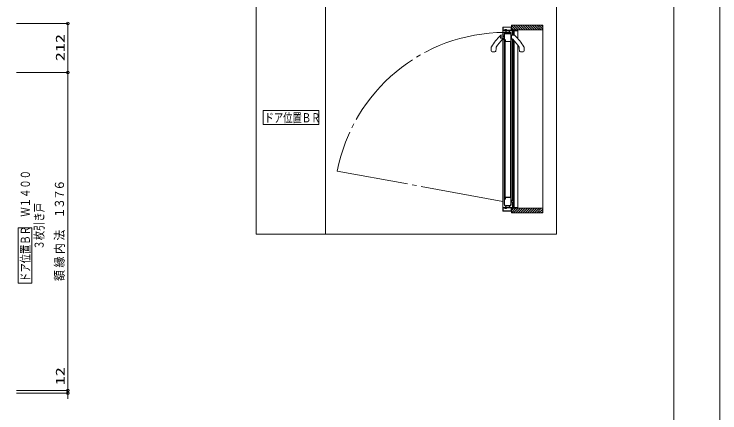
# Model space of a CAD drawing. Units: millimetres on the paper. Extents: x -305 to 305, y -152 to 152.
# Drawn here: x -33.8 to 119, y -19.2 to 67.1 of the extents above; entities that cross this region are included whole.
import ezdxf
from ezdxf.enums import TextEntityAlignment as Align

# ---------------------------------------------------------------- set-up
doc = ezdxf.new("R2010")
doc.units = ezdxf.units.MM
doc.linetypes.add('LONG_CHAIN', pattern=[21, 18, -1, 1, -1])
doc.linetypes.add('LONG_DOUBLE_CHAIN', pattern=[21.8, 18, -1, 0.6, -0.6, 0.6, -1])
for name, color, linetype, lineweight in [('0-0_0', 7, 'Continuous', 9), ('0-1_VIEW0001', 7, 'Continuous', 9), ('0-3_図面枠', 3, 'Continuous', 9), ('0-4_DEFPOINTS', 7, 'Continuous', 9)]:
    doc.layers.add(name, color=color, linetype=linetype, lineweight=lineweight)
doc.styles.add('ＭＳ ゴシック', font='')
doc.styles.get('ＭＳ ゴシック').set_extended_font_data('MS Gothic')

# ---------------------------------------------------------------- blocks, each defined once
blk = doc.blocks.new('_ORIGIN')
at = {"layer": '0-0_0'}
blk.add_line((0, 0), (-1, 0), dxfattribs=at)
blk.add_circle((0, 0), 0.5, dxfattribs=at)

msp = doc.modelspace()

# ---------------------------------------------------------------- linework, layer by layer
at = {"layer": '0-1_VIEW0001'}
for p, q in [((33.617, 126.98), (33.617, 19.48)), ((83.617, 126.98), (83.617, 19.48)), ((-33.334, 65.072), (-22.184, 65.072)), ((-22.184, 55.067), (-22.184, 64.472)), ((72.005, 64.233), (72.005, 63.558)), ((72.05, 64.223), (72.05, 63.598)), ((72.39, 64.283), (72.055, 64.283)), ((73.745, 64.238), (72.065, 64.238)), ((72.405, 64.348), (72.405, 64.298)), ((72.435, 64.358), (72.415, 64.358)), ((72.445, 64.298), (72.445, 64.348)), ((73.755, 64.283), (72.46, 64.283)), ((73.76, 63.598), (73.76, 64.223)), ((73.805, 63.598), (73.805, 64.233)), ((73.88, 64.684), (73.88, 63.683)), ((80.63, 64.684), (73.88, 64.684)), ((74.829, 63.684), (73.88, 64.633)), ((75.329, 63.684), (74.329, 64.684)), ((75.829, 63.684), (74.829, 64.684)), ((76.329, 63.684), (75.329, 64.684)), ((76.829, 63.684), (75.829, 64.684)), ((77.329, 63.684), (76.329, 64.684)), ((77.829, 63.684), (76.829, 64.684)), ((78.329, 63.684), (77.329, 64.684)), ((78.829, 63.684), (77.829, 64.684)), ((79.329, 63.684), (78.329, 64.684)), ((79.824, 63.684), (78.824, 64.684)), ((80.319, 63.684), (79.319, 64.684)), ((80.63, 63.868), (79.814, 64.684)), ((80.63, 64.363), (80.309, 64.684)), ((80.63, 24.085), (80.63, 64.684)), ((74.34, 63.508), (72.005, 63.508)), ((72.005, 63.508), (72.005, 62.558)), ((72.03, 63.533), (74.325, 63.533)), ((72.065, 63.583), (73.745, 63.583)), ((72.29, 61.148), (72.29, 63.008)), ((72.335, 61.603), (72.335, 62.938)), ((72.425, 62.938), (72.425, 62.886)), ((72.78, 63.733), (72.43, 63.733)), ((72.432, 62.868), (72.454, 62.846)), ((72.465, 63.083), (72.465, 62.898)), ((72.472, 62.838), (72.863, 62.838)), ((72.48, 62.883), (73.725, 62.883)), ((72.5, 62.883), (72.5, 63.058)), ((72.5, 62.883), (73.67, 62.883)), ((72.55, 63.108), (73.67, 63.108)), ((72.78, 63.733), (72.78, 63.683)), ((73.256, 63.458), (72.823, 63.458)), ((72.874, 62.834), (72.885, 62.823)), ((72.896, 62.818), (73.183, 62.818)), ((73.194, 62.823), (73.205, 62.834)), ((73.216, 62.838), (73.73, 62.838)), ((73.72, 62.883), (73.67, 62.883)), ((73.72, 63.058), (73.72, 62.883)), ((73.73, 63.043), (73.73, 63.073)), ((73.74, 62.898), (73.74, 63.023)), ((73.745, 62.823), (73.745, 61.258)), ((73.79, 63.033), (73.79, 61.258)), ((75.19, 63.583), (73.82, 63.583)), ((74.329, 63.684), (73.88, 64.133)), ((73.88, 63.684), (80.63, 63.684)), ((74.115, 62.558), (74.115, 63.508)), ((74.19, 63.133), (74.19, 63.078)), ((74.19, 62.898), (74.19, 62.833)), ((74.205, 63.063), (74.225, 63.063)), ((74.225, 62.913), (74.205, 62.913)), ((74.325, 63.183), (74.24, 63.183)), ((74.24, 63.078), (74.24, 63.123)), ((74.24, 62.853), (74.24, 62.898)), ((74.24, 62.783), (74.34, 62.783)), ((74.255, 63.183), (74.255, 63.508)), ((74.255, 62.838), (74.255, 63.138)), ((74.255, 63.138), (74.325, 63.138)), ((74.325, 62.838), (74.255, 62.838)), ((74.255, 62.558), (74.255, 62.783)), ((74.34, 63.518), (74.34, 63.198)), ((74.34, 63.123), (74.34, 62.853)), ((74.39, 62.833), (74.39, 63.518)), ((75.255, 63.508), (74.39, 63.508)), ((74.405, 63.533), (75.24, 63.533)), ((74.431, 62.554), (74.431, 63.508)), ((75.205, 63.668), (75.205, 63.598)), ((75.24, 63.683), (75.22, 63.683)), ((75.255, 63.683), (75.255, 63.533)), ((75.255, 63.548), (75.255, 63.668)), ((75.255, 61.774), (75.255, 63.508)), ((72.275, 62.558), (71.697, 62.558)), ((72.005, 61.694), (72.005, 25.258)), ((72.275, 61.708), (72.079, 61.708)), ((72.304, 27.483), (72.304, 61.133)), ((72.304, 61.133), (73.789, 61.133)), ((72.331, 61.133), (72.305, 61.133)), ((72.352, 61.155), (72.344, 61.141)), ((72.354, 27.158), (72.354, 61.458)), ((72.504, 61.458), (72.354, 61.458)), ((72.355, 61.458), (72.355, 61.162)), ((72.505, 61.483), (72.38, 61.483)), ((72.54, 61.528), (72.41, 61.528)), ((72.504, 27.158), (72.504, 61.458)), ((72.515, 61.162), (72.515, 61.168)), ((72.525, 61.141), (72.517, 61.155)), ((73.665, 61.133), (72.538, 61.133)), ((72.555, 61.563), (72.555, 61.543)), ((72.555, 61.208), (72.555, 61.433)), ((72.585, 61.578), (72.57, 61.578)), ((72.6, 61.188), (72.6, 61.563)), ((73.665, 61.178), (72.61, 61.178)), ((73.64, 61.133), (73.64, 27.483)), ((73.789, 27.483), (73.789, 61.133)), ((73.79, 61.678), (73.79, 61.766)), ((73.805, 62.558), (74.382, 62.558)), ((73.805, 61.708), (74.001, 61.708)), ((74.115, 26.783), (74.115, 61.673)), ((74.255, 26.781), (74.255, 61.533)), ((74.428, 25.258), (74.428, 61.348)), ((69.49, 59.908), (69.49, 59.158)), ((70.52, 59.844), (70.52, 59.458)), ((75.255, 25.258), (75.255, 60.34)), ((75.56, 59.844), (75.56, 59.458)), ((76.59, 59.908), (76.59, 59.158)), ((70.264, 58.958), (69.69, 58.958)), ((75.815, 58.958), (76.39, 58.958)), ((-33.334, 54.467), (-22.184, 54.467)), ((-33.334, 54.467), (-22.184, 54.467)), ((-22.184, -13.728), (-22.184, 53.867)), ((20.117, 43.23), (20.117, 46.23)), ((20.117, 46.23), (32.117, 46.23)), ((32.117, 43.23), (32.117, 46.23)), ((20.117, 43.23), (32.117, 43.23)), ((72.29, 26.108), (72.29, 27.468)), ((72.305, 27.483), (72.331, 27.483)), ((72.335, 27.013), (72.335, 26.108)), ((72.344, 27.476), (72.353, 27.462)), ((72.355, 27.454), (72.355, 27.158)), ((72.38, 27.133), (72.505, 27.133)), ((72.54, 27.088), (72.41, 27.088)), ((72.515, 27.448), (72.515, 27.454)), ((72.517, 27.462), (72.525, 27.476)), ((72.538, 27.483), (73.665, 27.483)), ((72.555, 27.183), (72.555, 27.408)), ((72.555, 27.053), (72.555, 27.073)), ((72.585, 27.038), (72.57, 27.038)), ((72.6, 27.428), (72.6, 27.053)), ((73.665, 27.438), (72.61, 27.438)), ((73.745, 25.933), (73.745, 27.358)), ((73.79, 27.358), (73.79, 25.933)), ((73.865, 26.833), (73.79, 26.833)), ((73.865, 26.383), (73.79, 26.383)), ((73.965, 26.783), (73.915, 26.783)), ((73.915, 26.783), (73.915, 26.433)), ((73.965, 26.433), (73.915, 26.433)), ((73.965, 26.783), (74.24, 26.783)), ((74.24, 26.433), (73.965, 26.433)), ((74.111, 25.258), (74.111, 26.433)), ((74.24, 25.983), (74.34, 25.983)), ((74.251, 25.983), (74.251, 26.433)), ((74.29, 26.733), (74.29, 26.483)), ((75.255, 25.258), (72.005, 25.258)), ((72.005, 24.533), (72.005, 25.208)), ((72.03, 25.233), (74.325, 25.233)), ((72.05, 24.543), (72.05, 25.168)), ((72.39, 24.483), (72.055, 24.483)), ((72.065, 25.183), (73.745, 25.183)), ((73.745, 24.528), (72.065, 24.528)), ((72.405, 24.418), (72.405, 24.468)), ((72.43, 25.033), (72.43, 25.083)), ((72.43, 25.033), (72.78, 25.033)), ((72.445, 24.468), (72.445, 24.418)), ((73.755, 24.483), (72.46, 24.483)), ((72.625, 25.568), (72.625, 25.603)), ((72.675, 25.483), (72.641, 25.483)), ((72.666, 25.594), (72.689, 25.536)), ((72.69, 25.668), (73.39, 25.668)), ((73.39, 25.628), (72.69, 25.628)), ((72.69, 25.53), (72.69, 25.498)), ((73.39, 25.498), (73.39, 25.53)), ((73.391, 25.536), (73.413, 25.594)), ((73.415, 25.483), (73.405, 25.483)), ((73.455, 25.603), (73.455, 25.562)), ((73.499, 25.57), (73.724, 25.87)), ((73.76, 25.843), (73.535, 25.543)), ((73.76, 25.168), (73.76, 24.543)), ((73.805, 25.168), (73.805, 24.533)), ((75.19, 25.183), (73.82, 25.183)), ((73.88, 25.083), (80.63, 25.083)), ((74.829, 25.083), (73.88, 24.134)), ((74.329, 25.083), (73.88, 24.634)), ((73.88, 25.083), (73.88, 24.084)), ((74.19, 25.868), (74.19, 25.933)), ((74.19, 25.633), (74.19, 25.688)), ((74.225, 25.853), (74.205, 25.853)), ((74.205, 25.703), (74.225, 25.703)), ((74.24, 25.913), (74.24, 25.868)), ((74.24, 25.688), (74.24, 25.643)), ((74.325, 25.583), (74.24, 25.583)), ((74.251, 25.628), (74.251, 25.928)), ((74.251, 25.258), (74.251, 25.583)), ((74.325, 25.928), (74.255, 25.928)), ((74.255, 25.628), (74.325, 25.628)), ((75.329, 25.084), (74.329, 24.084)), ((74.34, 25.643), (74.34, 25.913)), ((74.34, 25.248), (74.34, 25.568)), ((74.39, 25.933), (74.39, 25.248)), ((74.405, 25.233), (75.24, 25.233)), ((75.829, 25.084), (74.829, 24.084)), ((75.205, 25.098), (75.205, 25.168)), ((75.24, 25.083), (75.22, 25.083)), ((75.255, 25.218), (75.255, 25.098)), ((76.329, 25.084), (75.329, 24.084)), ((76.829, 25.084), (75.829, 24.084)), ((77.329, 25.084), (76.329, 24.084)), ((77.829, 25.084), (76.829, 24.084)), ((78.329, 25.084), (77.329, 24.084)), ((78.829, 25.084), (77.829, 24.084)), ((79.329, 25.084), (78.329, 24.084)), ((79.824, 25.084), (78.824, 24.084)), ((80.319, 25.084), (79.319, 24.084)), ((80.63, 24.899), (79.814, 24.084)), ((72.435, 24.408), (72.415, 24.408)), ((80.63, 24.084), (73.88, 24.084)), ((80.63, 24.404), (80.309, 24.084)), ((-29.955, 20.869), (-32.955, 20.869)), ((-32.955, 8.869), (-32.955, 20.869)), ((-29.955, 8.869), (-29.955, 20.869)), ((-29.955, 8.869), (-32.955, 8.869)), ((-22.183, -13.728), (-22.183, -13.128)), ((-33.334, -14.328), (-22.184, -14.328)), ((-33.334, -14.928), (-22.183, -14.928)), ((-22.183, -14.928), (-22.183, -14.328)), ((-22.183, -15.528), (-22.183, -16.128))]:
    msp.add_line(p, q, dxfattribs=at)
at = {"layer": '0-1_VIEW0001', "color": 2}
for p, q in [((71.527, 62.164), (72.063, 62.192)), ((72.063, 61.865), (71.527, 61.893)), ((72.209, 62.484), (72.18, 62.298)), ((72.18, 61.759), (72.209, 61.573)), ((72.29, 62.528), (72.255, 62.526)), ((72.255, 61.53), (72.29, 61.528)), ((73.81, 62.403), (73.79, 62.403)), ((73.79, 61.653), (73.81, 61.653)), ((73.81, 62.453), (73.81, 62.103)), ((73.822, 62.453), (73.81, 62.453)), ((73.81, 61.953), (73.81, 61.603)), ((73.81, 61.603), (73.822, 61.603))]:
    msp.add_line(p, q, dxfattribs=at)
at = {"layer": '0-1_VIEW0001', "color": 2, "linetype": 'LONG_DOUBLE_CHAIN'}
for p, q in [((73.852, 62.094), (73.869, 62.094)), ((73.852, 61.963), (73.869, 61.963))]:
    msp.add_line(p, q, dxfattribs=at)
at = {"layer": '0-1_VIEW0001', "linetype": 'LONG_CHAIN'}
msp.add_line((72.005, 26.556), (36.15, 33.131), dxfattribs=at)
at = {"layer": '0-1_VIEW0001'}
for points in [[(18.617, 126.98), (18.617, 19.48), (83.617, 19.48)], [(72.055, 64.283), (72.019, 64.269), (72.005, 64.233)], [(72.065, 64.238), (72.054, 64.234), (72.05, 64.223)], [(72.405, 64.298), (72.4, 64.288), (72.39, 64.283)], [(72.415, 64.358), (72.408, 64.355), (72.405, 64.348)], [(72.445, 64.348), (72.442, 64.355), (72.435, 64.358)], [(72.46, 64.283), (72.449, 64.288), (72.445, 64.298)], [(73.76, 64.223), (73.755, 64.234), (73.745, 64.238)], [(73.805, 64.233), (73.79, 64.269), (73.755, 64.283)], [(72.005, 63.558), (72.012, 63.541), (72.03, 63.533)], [(72.05, 63.598), (72.054, 63.588), (72.065, 63.583)], [(72.29, 63.008), (72.326, 63.097), (72.366, 63.125), (72.415, 63.133), (72.45, 63.119), (72.465, 63.083)], [(72.335, 62.938), (72.38, 62.983), (72.425, 62.938)], [(72.43, 63.733), (72.43, 63.683), (72.37, 63.605)], [(72.425, 62.886), (72.426, 62.876), (72.432, 62.868)], [(72.43, 63.683), (72.78, 63.683), (72.839, 63.605)], [(72.454, 62.846), (72.463, 62.84), (72.472, 62.838)], [(72.465, 62.898), (72.469, 62.888), (72.48, 62.883)], [(72.863, 62.838), (72.869, 62.837), (72.874, 62.834)], [(72.885, 62.823), (72.89, 62.819), (72.896, 62.818)], [(73.183, 62.818), (73.189, 62.819), (73.194, 62.823)], [(73.205, 62.834), (73.21, 62.837), (73.216, 62.838)], [(73.725, 62.883), (73.735, 62.888), (73.74, 62.898)], [(73.73, 63.073), (73.733, 63.08), (73.74, 63.083), (73.775, 63.069), (73.79, 63.033)], [(73.74, 63.023), (73.739, 63.028), (73.736, 63.031), (73.731, 63.037), (73.73, 63.043)], [(73.73, 62.838), (73.74, 62.834), (73.745, 62.823)], [(73.745, 63.583), (73.755, 63.588), (73.76, 63.598)], [(73.82, 63.583), (73.809, 63.588), (73.805, 63.598)], [(74.24, 63.183), (74.204, 63.169), (74.19, 63.133)], [(74.19, 63.078), (74.194, 63.068), (74.205, 63.063)], [(74.205, 62.913), (74.194, 62.909), (74.19, 62.898)], [(74.19, 62.833), (74.204, 62.798), (74.24, 62.783)], [(74.225, 63.063), (74.235, 63.068), (74.24, 63.078)], [(74.24, 62.898), (74.235, 62.909), (74.225, 62.913)], [(74.24, 63.123), (74.244, 63.134), (74.255, 63.138)], [(74.255, 62.838), (74.244, 62.843), (74.24, 62.853)], [(74.325, 63.533), (74.335, 63.529), (74.34, 63.518)], [(74.34, 63.198), (74.335, 63.188), (74.325, 63.183)], [(74.325, 63.138), (74.335, 63.134), (74.34, 63.123)], [(74.34, 62.853), (74.335, 62.843), (74.325, 62.838)], [(74.34, 62.783), (74.375, 62.798), (74.39, 62.833)], [(74.39, 63.518), (74.394, 63.529), (74.405, 63.533)], [(75.205, 63.598), (75.2, 63.588), (75.19, 63.583)], [(75.22, 63.683), (75.209, 63.679), (75.205, 63.668)], [(75.255, 63.668), (75.25, 63.679), (75.24, 63.683)], [(75.24, 63.533), (75.25, 63.538), (75.255, 63.548)], [(72.305, 61.133), (72.294, 61.138), (72.29, 61.148)], [(72.344, 61.141), (72.338, 61.135), (72.331, 61.133)], [(72.41, 61.528), (72.357, 61.55), (72.335, 61.603)], [(72.355, 61.162), (72.354, 61.158), (72.352, 61.155)], [(72.38, 61.483), (72.362, 61.476), (72.355, 61.458)], [(72.555, 61.433), (72.54, 61.469), (72.505, 61.483)], [(72.515, 61.168), (72.519, 61.179), (72.53, 61.183), (72.547, 61.191), (72.555, 61.208)], [(72.517, 61.155), (72.515, 61.158), (72.515, 61.162)], [(72.538, 61.133), (72.531, 61.135), (72.525, 61.141)], [(72.555, 61.543), (72.55, 61.533), (72.54, 61.528)], [(72.57, 61.578), (72.559, 61.574), (72.555, 61.563)], [(72.6, 61.563), (72.595, 61.574), (72.585, 61.578)], [(72.61, 61.178), (72.603, 61.181), (72.6, 61.188)], [(73.745, 61.258), (73.721, 61.202), (73.665, 61.178)], [(73.79, 61.258), (73.753, 61.17), (73.665, 61.133)], [(72.29, 27.468), (72.294, 27.479), (72.305, 27.483)], [(72.641, 25.483), (72.626, 25.485), (72.612, 25.492), (72.475, 25.608), (72.375, 25.76), (72.313, 25.93), (72.29, 26.108)], [(72.331, 27.483), (72.339, 27.481), (72.344, 27.476)], [(72.41, 27.088), (72.357, 27.066), (72.335, 27.013)], [(72.335, 26.108), (72.356, 25.954), (72.405, 25.802), (72.454, 25.69), (72.528, 25.598), (72.6, 25.557), (72.616, 25.555), (72.625, 25.568)], [(72.353, 27.462), (72.354, 27.458), (72.355, 27.454)], [(72.355, 27.158), (72.362, 27.14), (72.38, 27.133)], [(72.505, 27.133), (72.54, 27.148), (72.555, 27.183)], [(72.515, 27.454), (72.515, 27.458), (72.517, 27.462)], [(72.555, 27.408), (72.548, 27.426), (72.53, 27.433), (72.519, 27.438), (72.515, 27.448)], [(72.525, 27.476), (72.531, 27.481), (72.538, 27.483)], [(72.555, 27.073), (72.55, 27.084), (72.54, 27.088)], [(72.57, 27.038), (72.559, 27.043), (72.555, 27.053)], [(72.6, 27.053), (72.595, 27.043), (72.585, 27.038)], [(72.61, 27.438), (72.603, 27.435), (72.6, 27.428)], [(73.665, 27.483), (73.753, 27.447), (73.79, 27.358)], [(73.745, 27.358), (73.721, 27.415), (73.665, 27.438)], [(74.19, 25.933), (74.204, 25.969), (74.24, 25.983)], [(74.34, 25.983), (74.375, 25.969), (74.39, 25.933)], [(72.005, 25.208), (72.012, 25.226), (72.03, 25.233)], [(72.055, 24.483), (72.019, 24.498), (72.005, 24.533)], [(72.05, 25.168), (72.054, 25.179), (72.065, 25.183)], [(72.065, 24.528), (72.054, 24.533), (72.05, 24.543)], [(72.78, 25.083), (72.43, 25.083), (72.37, 25.162)], [(72.405, 24.468), (72.4, 24.479), (72.39, 24.483)], [(72.46, 24.483), (72.449, 24.479), (72.445, 24.468)], [(72.625, 25.603), (72.644, 25.649), (72.69, 25.668)], [(72.69, 25.628), (72.669, 25.617), (72.666, 25.594)], [(72.69, 25.498), (72.685, 25.488), (72.675, 25.483)], [(72.689, 25.536), (72.69, 25.533), (72.69, 25.53)], [(72.78, 25.033), (72.78, 25.083), (72.839, 25.162)], [(73.39, 25.668), (73.436, 25.649), (73.455, 25.603)], [(73.413, 25.594), (73.41, 25.617), (73.39, 25.628)], [(73.39, 25.53), (73.39, 25.533), (73.391, 25.536)], [(73.405, 25.483), (73.394, 25.488), (73.39, 25.498)], [(73.535, 25.543), (73.482, 25.499), (73.415, 25.483)], [(73.455, 25.562), (73.463, 25.548), (73.479, 25.55), (73.49, 25.559), (73.499, 25.57)], [(73.724, 25.87), (73.739, 25.9), (73.745, 25.933)], [(73.745, 25.183), (73.755, 25.179), (73.76, 25.168)], [(73.76, 24.543), (73.755, 24.533), (73.745, 24.528)], [(73.805, 24.533), (73.79, 24.498), (73.755, 24.483)], [(73.79, 25.933), (73.782, 25.886), (73.76, 25.843)], [(73.82, 25.183), (73.809, 25.179), (73.805, 25.168)], [(74.205, 25.853), (74.194, 25.858), (74.19, 25.868)], [(74.19, 25.688), (74.194, 25.699), (74.205, 25.703)], [(74.24, 25.583), (74.204, 25.598), (74.19, 25.633)], [(74.24, 25.868), (74.235, 25.858), (74.225, 25.853)], [(74.225, 25.703), (74.235, 25.699), (74.24, 25.688)], [(74.255, 25.928), (74.244, 25.924), (74.24, 25.913)], [(74.24, 25.643), (74.244, 25.633), (74.255, 25.628)], [(74.34, 25.913), (74.335, 25.924), (74.325, 25.928)], [(74.325, 25.628), (74.335, 25.633), (74.34, 25.643)], [(74.34, 25.568), (74.335, 25.579), (74.325, 25.583)], [(74.325, 25.233), (74.335, 25.238), (74.34, 25.248)], [(74.39, 25.248), (74.394, 25.238), (74.405, 25.233)], [(75.205, 25.168), (75.2, 25.179), (75.19, 25.183)], [(75.22, 25.083), (75.209, 25.088), (75.205, 25.098)], [(75.24, 25.233), (75.25, 25.229), (75.255, 25.218)], [(75.255, 25.098), (75.25, 25.088), (75.24, 25.083)], [(72.415, 24.408), (72.408, 24.411), (72.405, 24.418)], [(72.445, 24.418), (72.442, 24.411), (72.435, 24.408)], [(-33.334, -14.328), (-22.183, -14.328), (-22.183, -9.161)]]:
    msp.add_lwpolyline(points, dxfattribs=at)
for centre, radius, start, end in [((72.784, 64.231), 0.0077, 332.71904, 90), ((72.382, 63.596), 0.015, 142.83915, 250.52878), ((72.55, 63.058), 0.05, 90, 180), ((73.04, 63.083), 0.45, 128.21321, 176.81526), ((72.823, 63.358), 0.1, 90, 128.21321), ((72.827, 63.596), 0.015, 289.47122, 37.16085), ((73.256, 63.358), 0.1, 51.78679, 90), ((73.04, 63.083), 0.45, 3.18474, 51.78679), ((73.67, 63.058), 0.05, 0, 90), ((80.618, 53.149), 13.05, 134.40318, 148.24605), ((80.618, 53.149), 12.15, 135.61305, 145.92995), ((71.697, 62.258), 0.3, 90, 134.40318), ((72.079, 61.508), 0.2, 90, 135.61305), ((72.275, 62.543), 0.015, 0, 90), ((72.275, 61.723), 0.015, 270, 0), ((73.805, 62.543), 0.015, 90, 180), ((73.805, 61.723), 0.015, 180, 270), ((74.001, 61.508), 0.2, 44.38695, 90), ((65.461, 53.149), 12.15, 34.07005, 44.38695), ((74.382, 62.258), 0.3, 45.59682, 90), ((65.461, 53.149), 13.05, 31.75395, 45.59682), ((69.69, 59.908), 0.2, 147.03513, 180), ((70.72, 59.844), 0.2, 145.92995, 180), ((75.36, 59.844), 0.2, 0, 34.07005), ((76.39, 59.908), 0.2, 0, 32.96487), ((69.69, 59.158), 0.2, 180, 270), ((70.264, 59.158), 0.2, 270, 339.07517), ((69.48, 59.458), 1.04, 339.07517, 0), ((76.6, 59.458), 1.04, 180, 200.92483), ((75.815, 59.158), 0.2, 200.92483, 270), ((76.39, 59.158), 0.2, 270, 0), ((73.865, 26.783), 0.05, 0, 90), ((73.865, 26.433), 0.05, 270, 0), ((74.24, 26.733), 0.05, 0, 90), ((74.24, 26.483), 0.05, 270, 0), ((72.382, 25.171), 0.015, 109.47122, 217.16085), ((72.827, 25.171), 0.015, 322.83915, 70.52878)]:
    msp.add_arc(centre, radius, start, end, dxfattribs=at)
at = {"layer": '0-1_VIEW0001', "linetype": 'LONG_CHAIN'}
msp.add_arc((72.504, 26.108), 37.027, 90.29921, 169.06601, dxfattribs=at)
at = {"layer": '0-1_VIEW0001', "color": 2}
for centre, radius, start, end in [((72.225, 62.028), 0.75, 172.99308, 180.0004), ((72.225, 62.028), 0.75, 180.0004, 187.00669), ((71.53, 62.114), 0.05, 92.99998, 172.91056), ((71.53, 61.943), 0.05, 187.09046, 267.00002), ((72.057, 62.316), 0.125, 273, 351.43914), ((72.057, 61.74), 0.125, 8.55177, 87), ((72.258, 62.477), 0.05, 93, 171.40265), ((72.258, 61.58), 0.05, 188.59735, 267), ((73.81, 62.093), 0.01, 90, 180), ((73.81, 61.963), 0.01, 180, 270), ((73.822, 62.438), 0.015, 9.12607, 90), ((73.822, 61.618), 0.015, 270, 350.87393), ((71.27, 62.028), 2.6, 1.44086, 9.12607), ((71.27, 62.028), 2.6, 350.87393, 358.55914), ((70.764, 62.028), 3.088, 358.7869, 1.2131), ((73.854, 62.093), 0.015, 270, 1.44086), ((73.854, 61.963), 0.015, 358.55914, 90)]:
    msp.add_arc(centre, radius, start, end, dxfattribs=at)
at = {"layer": '0-3_図面枠'}
msp.add_lwpolyline([(-291.017, -138.498), (108.983, -138.498), (108.983, 138.502), (-291.017, 138.502)], close=True, dxfattribs=at)
at = {"layer": '0-4_DEFPOINTS'}
msp.add_line((118.983, -148.498), (118.983, 148.502), dxfattribs=at)

# ---------------------------------------------------------------- block references
at = {"layer": '0-1_VIEW0001', "xscale": 0.6, "yscale": 0.6}
for p, rotation in [((-22.184, 65.072), 90), ((-22.184, 54.467), 270), ((-22.184, 54.467), 90), ((-22.184, -14.328), 270), ((-22.183, -14.328), 270), ((-22.183, -14.928), 90)]:
    msp.add_blockref('_ORIGIN', p, dxfattribs=dict(at, rotation=rotation))

# ---------------------------------------------------------------- texts
at = {"layer": '0-1_VIEW0001', "style": 'ＭＳ ゴシック'}
for s, width, p in [('212', 1.5, (-22.323, 56.906)), ('ドア位置ＢＲ\u3000Ｗ１４００', 0.75, (-29.835, 9.155)), ('６', 0.9, (-22.45, 28.897)), ('７', 0.9, (-22.45, 26.909)), ('３', 0.9, (-22.45, 24.921)), ('３枚引き戸', 0.75, (-26.838, 16.155)), ('１', 0.9, (-22.45, 22.933)), ('法', 0.9, (-22.45, 18.093)), ('内', 0.9, (-22.45, 15.185)), ('縁', 0.9, (-22.45, 12.277)), ('額', 0.9, (-22.45, 9.369)), ('12', 1.5, (-22.322, -13.207))]:
    msp.add_text(s, height=1.921, rotation=90, dxfattribs=dict(at, width=width)).set_placement(p, align=Align.BOTTOM_LEFT)
at = {"layer": '0-1_VIEW0001', "style": 'ＭＳ ゴシック', "width": 0.75}
msp.add_text('ドア位置ＢＲ', height=1.921, dxfattribs=at).set_placement((20.402, 43.11), align=Align.BOTTOM_LEFT)

doc.saveas('drawing.dxf')
